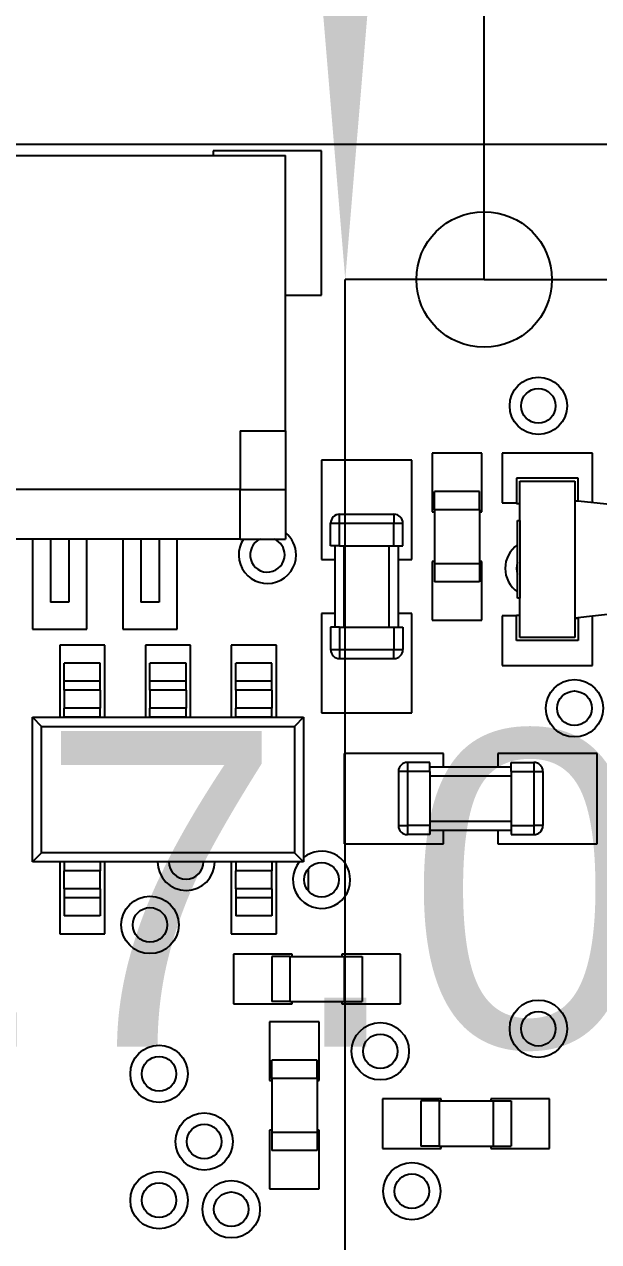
# Model space of a CAD drawing. Extents: x 77 to 195, y 90 to 134.
# Drawn here: x 96.58 to 102.94, y 105.24 to 118.73 of the extents above; entities that cross this region are included whole.
import ezdxf
from ezdxf.enums import TextEntityAlignment as Align

# ---------------------------------------------------------------- set-up
doc = ezdxf.new("R2010")
doc.units = 0
doc.layers.get('0').update_dxf_attribs({"linetype": 'CONTINUOUS'})
for name, color, linetype in [('Dimension', 7, 'CONTINUOUS'), ('Dimension003', 7, 'CONTINUOUS'), ('Dimension004', 7, 'CONTINUOUS'), ('Dimension005', 7, 'CONTINUOUS'), ('View004', 7, 'CONTINUOUS')]:
    doc.layers.add(name, color=color, linetype=linetype)
doc.styles.get("Standard").update_dxf_attribs({"font": 'arial.ttf'})
doc.dimstyles.get("Standard").update_dxf_attribs({"dimscale": 0, "dimtxt": 2.5, "dimasz": 2.5, "dimexe": 1.25, "dimexo": 0.625, "dimtad": 1, "dimtxsty": 'STANDARD', "dimcen": 2.5, "dimazin": 3, "dimtfac": 1, "dimtmove": 0, "dimatfit": 3})

# ---------------------------------------------------------------- blocks, each defined once
blk = doc.blocks.new('*Dimension')
at = {"color": 0}
for points in [[(78.1708, 130.367), (78.1708, 129.533), (83.1708, 129.95)], [(108.171, 130.367), (108.171, 129.533), (103.171, 129.95)]]:
    blk.add_solid(points, dxfattribs=at)
at = {"layer": 'Dimension'}
for p, q in [((83.1708, 117.4), (83.1708, 129.95)), ((103.171, 129.95), (83.1708, 129.95)), ((103.171, 117.4), (103.171, 129.95))]:
    blk.add_line(p, q, dxfattribs=at)
blk.add_text('20.00', height=3.5, dxfattribs=at).set_placement((93.1708, 129.95), align=Align.CENTER)
blk = doc.blocks.new('*Dimension003')
at = {"color": 0}
for points in [[(99.7167, 120.9), (100.55, 120.9), (100.133, 115.9)], [(99.7167, 93.9), (100.55, 93.9), (100.133, 98.9)]]:
    blk.add_solid(points, dxfattribs=at)
at = {"layer": 'Dimension003'}
for p, q in [((101.671, 115.9), (100.133, 115.9)), ((100.133, 98.9), (100.133, 115.9)), ((101.671, 98.9), (100.133, 98.9))]:
    blk.add_line(p, q, dxfattribs=at)
blk.add_text('17.00', height=3.5, dxfattribs=at).set_placement((100.133, 107.4), align=Align.CENTER)
blk = doc.blocks.new('*Dimension004')
at = {"color": 0}
for points in [[(96.6708, 123.625), (96.6708, 122.791), (101.671, 123.208)], [(108.171, 123.625), (108.171, 122.791), (103.171, 123.208)]]:
    blk.add_solid(points, dxfattribs=at)
at = {"layer": 'Dimension004'}
for p, q in [((101.671, 115.9), (101.671, 123.208)), ((103.171, 123.208), (101.671, 123.208)), ((103.171, 115.9), (103.171, 123.208))]:
    blk.add_line(p, q, dxfattribs=at)
blk.add_text('1.50', height=3.5, dxfattribs=at).set_placement((105.546, 123.208), align=Align.CENTER)
blk = doc.blocks.new('*Dimension005')
at = {"color": 0}
for points in [[(104.53, 122.4), (103.697, 122.4), (104.114, 117.4)], [(104.53, 110.9), (103.697, 110.9), (104.114, 115.9)]]:
    blk.add_solid(points, dxfattribs=at)
at = {"layer": 'Dimension005'}
for p, q in [((101.671, 117.4), (104.114, 117.4)), ((104.114, 117.4), (104.114, 115.9)), ((101.671, 115.9), (104.114, 115.9))]:
    blk.add_line(p, q, dxfattribs=at)
blk.add_text('1.50', height=3.5, dxfattribs=at).set_placement((104.114, 119.207), align=Align.CENTER)

msp = doc.modelspace()

# ---------------------------------------------------------------- linework, layer by layer
at = {"layer": 'View004'}
for p, q in [((90.5901, 117.4), (103.171, 117.4)), ((90.5901, 117.4), (103.171, 117.4)), ((98.6708, 117.325), (98.6708, 117.275)), ((99.8708, 117.325), (98.6708, 117.325)), ((98.6708, 117.325), (98.6708, 117.275)), ((99.8708, 117.325), (98.6708, 117.325)), ((99.8708, 115.725), (99.8708, 117.325)), ((99.8708, 115.725), (99.8708, 117.325)), ((95.4708, 117.275), (99.4708, 117.275)), ((95.4708, 117.275), (99.4708, 117.275)), ((99.4708, 114.224), (99.4708, 117.275)), ((99.4708, 114.224), (99.4708, 117.275)), ((99.4708, 115.725), (99.8708, 115.725)), ((99.4708, 115.725), (99.8708, 115.725)), ((98.9708, 114.224), (98.9708, 113.575)), ((98.9708, 114.224), (99.4708, 114.224)), ((98.9708, 114.224), (98.9708, 113.575)), ((98.9708, 114.224), (99.4708, 114.224)), ((99.4708, 114.224), (99.4708, 113.575)), ((99.4708, 114.224), (99.4708, 113.575)), ((101.096, 113.975), (101.096, 113.325)), ((101.646, 113.975), (101.096, 113.975)), ((101.096, 113.975), (101.096, 113.325)), ((101.646, 113.975), (101.096, 113.975)), ((101.646, 113.325), (101.646, 113.975)), ((101.646, 113.325), (101.646, 113.975)), ((102.871, 113.975), (101.871, 113.975)), ((101.871, 113.975), (101.871, 113.425)), ((102.871, 113.975), (101.871, 113.975)), ((101.871, 113.975), (101.871, 113.425)), ((102.871, 113.429), (102.871, 113.975)), ((102.871, 113.429), (102.871, 113.975)), ((100.871, 113.9), (99.8708, 113.9)), ((99.8708, 113.9), (99.8708, 112.8)), ((100.871, 113.9), (99.8708, 113.9)), ((99.8708, 113.9), (99.8708, 112.8)), ((100.871, 112.8), (100.871, 113.9)), ((100.871, 112.8), (100.871, 113.9)), ((102.031, 113.7), (102.031, 113.42)), ((102.711, 113.7), (102.031, 113.7)), ((102.031, 113.7), (102.031, 113.42)), ((102.711, 113.7), (102.031, 113.7)), ((102.711, 113.45), (102.711, 113.7)), ((102.711, 113.45), (102.711, 113.7)), ((98.9708, 113.575), (95.9708, 113.575)), ((98.9708, 113.575), (95.9708, 113.575)), ((98.9708, 113.575), (99.4708, 113.575)), ((98.9708, 113.025), (98.9708, 113.575)), ((98.9708, 113.575), (99.4708, 113.575)), ((98.9708, 113.025), (98.9708, 113.575)), ((99.4708, 113.575), (99.4708, 113.025)), ((99.4708, 113.575), (99.4708, 113.025)), ((101.121, 113.35), (101.121, 113.55)), ((101.621, 113.55), (101.121, 113.55)), ((101.121, 113.35), (101.121, 113.55)), ((101.621, 113.55), (101.121, 113.55)), ((101.621, 113.35), (101.621, 113.55)), ((101.621, 113.35), (101.621, 113.55)), ((102.066, 113.42), (102.066, 113.665)), ((102.066, 113.665), (102.676, 113.665)), ((102.066, 113.42), (102.066, 113.665)), ((102.066, 113.665), (102.676, 113.665)), ((102.676, 113.665), (102.676, 113.45)), ((102.676, 113.665), (102.676, 113.45)), ((101.871, 113.425), (102.031, 113.425)), ((101.871, 113.425), (102.031, 113.425)), ((102.031, 113.42), (102.066, 113.42)), ((102.031, 113.42), (102.066, 113.42)), ((102.066, 113.23), (102.066, 113.42)), ((102.066, 113.23), (102.066, 113.42)), ((102.676, 113.45), (102.711, 113.45)), ((103.131, 113.4), (102.676, 113.45)), ((102.676, 113.45), (102.711, 113.45)), ((103.131, 113.4), (102.676, 113.45)), ((102.676, 113.45), (102.676, 112.15)), ((102.676, 113.45), (102.676, 112.15)), ((100.071, 113.3), (100.671, 113.3)), ((100.071, 113.3), (100.671, 113.3)), ((100.071, 113.3), (100.671, 113.3)), ((100.071, 113.3), (100.671, 113.3)), ((100.071, 113.3), (100.671, 113.3)), ((100.071, 113.3), (100.671, 113.3)), ((101.096, 113.325), (101.121, 113.325)), ((101.096, 113.325), (101.121, 113.325)), ((101.621, 113.35), (101.121, 113.35)), ((101.621, 113.35), (101.121, 113.35)), ((101.121, 113.35), (101.121, 112.75)), ((101.621, 113.35), (101.121, 113.35)), ((101.621, 113.35), (101.121, 113.35)), ((101.121, 113.35), (101.121, 112.75)), ((101.621, 113.35), (101.621, 112.75)), ((101.621, 113.35), (101.621, 112.75)), ((101.621, 113.325), (101.646, 113.325)), ((101.621, 113.325), (101.646, 113.325)), ((99.9708, 112.95), (99.9708, 113.2)), ((99.9708, 112.95), (99.9708, 113.2)), ((99.9708, 112.95), (99.9708, 113.2)), ((99.9708, 112.95), (99.9708, 113.2)), ((99.9708, 112.95), (99.9708, 113.2)), ((99.9708, 112.95), (99.9708, 113.2)), ((100.071, 112.95), (100.071, 113.2)), ((100.071, 113.2), (100.671, 113.2)), ((100.071, 112.95), (100.071, 113.2)), ((100.071, 113.2), (100.671, 113.2)), ((100.071, 112.95), (100.071, 113.2)), ((100.071, 113.2), (100.671, 113.2)), ((100.071, 112.95), (100.071, 113.2)), ((100.071, 113.2), (100.671, 113.2)), ((100.071, 112.95), (100.071, 113.2)), ((100.071, 113.2), (100.671, 113.2)), ((100.071, 112.95), (100.071, 113.2)), ((100.071, 113.2), (100.671, 113.2)), ((100.671, 112.95), (100.671, 113.2)), ((100.671, 112.95), (100.671, 113.2)), ((100.671, 112.95), (100.671, 113.2)), ((100.671, 112.95), (100.671, 113.2)), ((100.671, 112.95), (100.671, 113.2)), ((100.671, 112.95), (100.671, 113.2)), ((100.771, 112.95), (100.771, 113.2)), ((100.771, 112.95), (100.771, 113.2)), ((100.771, 112.95), (100.771, 113.2)), ((100.771, 112.95), (100.771, 113.2)), ((100.771, 112.95), (100.771, 113.2)), ((100.771, 112.95), (100.771, 113.2)), ((102.041, 113.23), (102.066, 113.23)), ((102.041, 112.37), (102.041, 113.23)), ((102.041, 113.23), (102.066, 113.23)), ((102.041, 112.37), (102.041, 113.23)), ((102.066, 113.23), (102.066, 112.37)), ((102.066, 113.23), (102.066, 112.37)), ((98.9708, 113.025), (95.9708, 113.025)), ((98.9708, 113.025), (95.9708, 113.025)), ((96.6708, 113.025), (96.6708, 112.025)), ((96.6708, 113.025), (96.6708, 112.025)), ((96.8708, 113.025), (96.8708, 112.325)), ((96.8708, 113.025), (96.8708, 112.325)), ((97.0708, 113.025), (97.0708, 112.325)), ((97.0708, 113.025), (97.0708, 112.325)), ((97.2708, 112.025), (97.2708, 113.025)), ((97.2708, 112.025), (97.2708, 113.025)), ((97.6708, 113.025), (97.6708, 112.025)), ((97.6708, 113.025), (97.6708, 112.025)), ((97.8708, 113.025), (97.8708, 112.325)), ((97.8708, 113.025), (97.8708, 112.325)), ((98.0708, 113.025), (98.0708, 112.325)), ((98.0708, 113.025), (98.0708, 112.325)), ((98.2708, 112.025), (98.2708, 113.025)), ((98.2708, 112.025), (98.2708, 113.025)), ((98.9708, 113.025), (99.4708, 113.025)), ((98.9708, 113.025), (99.4708, 113.025)), ((100.021, 112.05), (100.021, 112.95)), ((100.021, 112.05), (100.021, 112.95)), ((100.021, 112.05), (100.021, 112.95)), ((100.021, 112.05), (100.021, 112.95)), ((100.071, 112.95), (100.671, 112.95)), ((100.071, 112.95), (100.671, 112.95)), ((100.071, 112.95), (100.671, 112.95)), ((100.071, 112.95), (100.671, 112.95)), ((100.071, 112.95), (100.671, 112.95)), ((100.071, 112.95), (100.671, 112.95)), ((100.121, 112.05), (100.121, 112.95)), ((100.121, 112.05), (100.121, 112.95)), ((100.621, 112.05), (100.621, 112.95)), ((100.621, 112.05), (100.621, 112.95)), ((100.721, 112.05), (100.721, 112.95)), ((100.721, 112.05), (100.721, 112.95)), ((100.721, 112.05), (100.721, 112.95)), ((100.721, 112.05), (100.721, 112.95)), ((99.8708, 112.8), (100.021, 112.8)), ((99.8708, 112.8), (100.021, 112.8)), ((100.721, 112.8), (100.871, 112.8)), ((100.721, 112.8), (100.871, 112.8)), ((101.096, 112.775), (101.096, 112.125)), ((101.121, 112.775), (101.096, 112.775)), ((101.096, 112.775), (101.096, 112.125)), ((101.121, 112.775), (101.096, 112.775)), ((101.621, 112.75), (101.121, 112.75)), ((101.121, 112.75), (101.121, 112.55)), ((101.621, 112.75), (101.121, 112.75)), ((101.621, 112.75), (101.121, 112.75)), ((101.121, 112.75), (101.121, 112.55)), ((101.621, 112.75), (101.121, 112.75)), ((101.646, 112.775), (101.621, 112.775)), ((101.646, 112.775), (101.621, 112.775)), ((101.621, 112.75), (101.621, 112.55)), ((101.621, 112.75), (101.621, 112.55)), ((101.646, 112.125), (101.646, 112.775)), ((101.646, 112.125), (101.646, 112.775)), ((101.621, 112.55), (101.121, 112.55)), ((101.621, 112.55), (101.121, 112.55)), ((102.066, 112.37), (102.041, 112.37)), ((102.066, 112.37), (102.041, 112.37)), ((102.066, 112.18), (102.066, 112.37)), ((102.066, 112.18), (102.066, 112.37)), ((97.0708, 112.325), (96.8708, 112.325)), ((97.0708, 112.325), (96.8708, 112.325)), ((98.0708, 112.325), (97.8708, 112.325)), ((98.0708, 112.325), (97.8708, 112.325)), ((100.021, 112.2), (99.8708, 112.2)), ((99.8708, 112.2), (99.8708, 111.1)), ((100.021, 112.2), (99.8708, 112.2)), ((99.8708, 112.2), (99.8708, 111.1)), ((100.871, 112.2), (100.721, 112.2)), ((100.871, 112.2), (100.721, 112.2)), ((100.871, 111.1), (100.871, 112.2)), ((100.871, 111.1), (100.871, 112.2)), ((103.131, 112.2), (102.676, 112.15)), ((103.131, 112.2), (102.676, 112.15)), ((101.096, 112.125), (101.646, 112.125)), ((101.096, 112.125), (101.646, 112.125)), ((102.031, 112.175), (101.871, 112.175)), ((101.871, 112.175), (101.871, 111.625)), ((102.031, 112.175), (101.871, 112.175)), ((101.871, 112.175), (101.871, 111.625)), ((102.031, 112.18), (102.066, 112.18)), ((102.031, 111.9), (102.031, 112.18)), ((102.031, 112.18), (102.066, 112.18)), ((102.031, 111.9), (102.031, 112.18)), ((102.066, 111.935), (102.066, 112.18)), ((102.066, 111.935), (102.066, 112.18)), ((102.676, 112.15), (102.711, 112.15)), ((102.676, 112.15), (102.711, 112.15)), ((102.676, 112.15), (102.676, 111.935)), ((102.676, 112.15), (102.676, 111.935)), ((102.711, 112.15), (102.711, 111.9)), ((102.711, 112.15), (102.711, 111.9)), ((102.871, 111.625), (102.871, 112.171)), ((102.871, 111.625), (102.871, 112.171)), ((96.6708, 112.025), (97.2708, 112.025)), ((96.6708, 112.025), (97.2708, 112.025)), ((97.6708, 112.025), (98.2708, 112.025)), ((97.6708, 112.025), (98.2708, 112.025)), ((99.9708, 112.05), (99.9708, 111.8)), ((99.9708, 112.05), (99.9708, 111.8)), ((99.9708, 112.05), (99.9708, 111.8)), ((99.9708, 112.05), (99.9708, 111.8)), ((99.9708, 112.05), (99.9708, 111.8)), ((99.9708, 112.05), (99.9708, 111.8)), ((100.071, 112.05), (100.671, 112.05)), ((100.071, 112.05), (100.671, 112.05)), ((100.071, 112.05), (100.671, 112.05)), ((100.071, 112.05), (100.071, 111.8)), ((100.071, 112.05), (100.671, 112.05)), ((100.071, 112.05), (100.071, 111.8)), ((100.071, 112.05), (100.671, 112.05)), ((100.071, 112.05), (100.071, 111.8)), ((100.071, 112.05), (100.671, 112.05)), ((100.071, 112.05), (100.071, 111.8)), ((100.071, 112.05), (100.071, 111.8)), ((100.071, 112.05), (100.071, 111.8)), ((100.671, 112.05), (100.671, 111.8)), ((100.671, 112.05), (100.671, 111.8)), ((100.671, 112.05), (100.671, 111.8)), ((100.671, 112.05), (100.671, 111.8)), ((100.671, 112.05), (100.671, 111.8)), ((100.671, 112.05), (100.671, 111.8)), ((100.771, 112.05), (100.771, 111.8)), ((100.771, 112.05), (100.771, 111.8)), ((100.771, 112.05), (100.771, 111.8)), ((100.771, 112.05), (100.771, 111.8)), ((100.771, 112.05), (100.771, 111.8)), ((100.771, 112.05), (100.771, 111.8)), ((100.771, 112.05), (100.771, 111.8)), ((100.771, 112.05), (100.771, 111.8)), ((100.771, 112.05), (100.771, 111.8)), ((100.771, 112.05), (100.771, 111.8)), ((100.771, 112.05), (100.771, 111.8)), ((100.771, 112.05), (100.771, 111.8)), ((102.676, 111.935), (102.066, 111.935)), ((102.676, 111.935), (102.066, 111.935)), ((96.9708, 111.85), (96.9708, 111.05)), ((97.4708, 111.85), (96.9708, 111.85)), ((96.9708, 111.85), (96.9708, 111.05)), ((97.4708, 111.85), (96.9708, 111.85)), ((97.4708, 111.05), (97.4708, 111.85)), ((97.4708, 111.05), (97.4708, 111.85)), ((97.9208, 111.85), (97.9208, 111.05)), ((98.4208, 111.85), (97.9208, 111.85)), ((97.9208, 111.85), (97.9208, 111.05)), ((98.4208, 111.85), (97.9208, 111.85)), ((98.4208, 111.05), (98.4208, 111.85)), ((98.4208, 111.05), (98.4208, 111.85)), ((98.8708, 111.85), (98.8708, 111.05)), ((99.3708, 111.85), (98.8708, 111.85)), ((98.8708, 111.85), (98.8708, 111.05)), ((99.3708, 111.85), (98.8708, 111.85)), ((99.3708, 111.05), (99.3708, 111.85)), ((99.3708, 111.05), (99.3708, 111.85)), ((100.071, 111.8), (100.671, 111.8)), ((100.071, 111.8), (100.671, 111.8)), ((100.071, 111.8), (100.671, 111.8)), ((100.071, 111.8), (100.671, 111.8)), ((100.071, 111.8), (100.671, 111.8)), ((100.071, 111.8), (100.671, 111.8)), ((102.711, 111.9), (102.031, 111.9)), ((102.711, 111.9), (102.031, 111.9)), ((100.071, 111.7), (100.671, 111.7)), ((100.071, 111.7), (100.671, 111.7)), ((100.071, 111.7), (100.671, 111.7)), ((100.071, 111.7), (100.671, 111.7)), ((100.071, 111.7), (100.671, 111.7)), ((100.071, 111.7), (100.671, 111.7)), ((97.0208, 111.45), (97.0208, 111.65)), ((97.4208, 111.65), (97.0208, 111.65)), ((97.0208, 111.45), (97.0208, 111.65)), ((97.4208, 111.65), (97.0208, 111.65)), ((97.4208, 111.45), (97.4208, 111.65)), ((97.4208, 111.45), (97.4208, 111.65)), ((97.9708, 111.45), (97.9708, 111.65)), ((98.3708, 111.65), (97.9708, 111.65)), ((97.9708, 111.45), (97.9708, 111.65)), ((98.3708, 111.65), (97.9708, 111.65)), ((98.3708, 111.45), (98.3708, 111.65)), ((98.3708, 111.45), (98.3708, 111.65)), ((98.9208, 111.45), (98.9208, 111.65)), ((99.3208, 111.65), (98.9208, 111.65)), ((98.9208, 111.45), (98.9208, 111.65)), ((99.3208, 111.65), (98.9208, 111.65)), ((99.3208, 111.45), (99.3208, 111.65)), ((99.3208, 111.45), (99.3208, 111.65)), ((101.871, 111.625), (102.871, 111.625)), ((101.871, 111.625), (102.871, 111.625)), ((97.4208, 111.45), (97.0208, 111.45)), ((97.4208, 111.45), (97.0208, 111.45)), ((98.3708, 111.45), (97.9708, 111.45)), ((98.3708, 111.45), (97.9708, 111.45)), ((99.3208, 111.45), (98.9208, 111.45)), ((99.3208, 111.45), (98.9208, 111.45)), ((97.4208, 111.35), (97.0208, 111.35)), ((97.4208, 111.35), (97.0208, 111.35)), ((97.4208, 111.35), (97.0208, 111.35)), ((97.4208, 111.35), (97.0208, 111.35)), ((98.3708, 111.35), (97.9708, 111.35)), ((98.3708, 111.35), (97.9708, 111.35)), ((98.3708, 111.35), (97.9708, 111.35)), ((98.3708, 111.35), (97.9708, 111.35)), ((99.3208, 111.35), (98.9208, 111.35)), ((99.3208, 111.35), (98.9208, 111.35)), ((97.0208, 111.05), (97.0208, 111.15)), ((97.0208, 111.05), (97.0208, 111.15)), ((97.4208, 111.15), (97.0208, 111.15)), ((97.4208, 111.15), (97.0208, 111.15)), ((97.4208, 111.05), (97.4208, 111.15)), ((97.4208, 111.05), (97.4208, 111.15)), ((97.9708, 111.05), (97.9708, 111.15)), ((97.9708, 111.05), (97.9708, 111.15)), ((98.3708, 111.15), (97.9708, 111.15)), ((98.3708, 111.15), (97.9708, 111.15)), ((98.3708, 111.05), (98.3708, 111.15)), ((98.3708, 111.05), (98.3708, 111.15)), ((98.9208, 111.05), (98.9208, 111.15)), ((98.9208, 111.05), (98.9208, 111.15)), ((99.3208, 111.15), (98.9208, 111.15)), ((99.3208, 111.15), (98.9208, 111.15)), ((99.3208, 111.05), (99.3208, 111.15)), ((99.3208, 111.05), (99.3208, 111.15)), ((96.6708, 109.45), (96.6708, 111.05)), ((96.6708, 111.05), (99.6708, 111.05)), ((96.6708, 111.05), (96.7708, 110.95)), ((96.6708, 109.45), (96.6708, 111.05)), ((96.6708, 111.05), (99.6708, 111.05)), ((96.6708, 111.05), (96.7708, 110.95)), ((97.4208, 111.05), (97.0208, 111.05)), ((97.4208, 111.05), (97.0208, 111.05)), ((98.3708, 111.05), (97.9708, 111.05)), ((98.3708, 111.05), (97.9708, 111.05)), ((99.3208, 111.05), (98.9208, 111.05)), ((99.3208, 111.05), (98.9208, 111.05)), ((99.6708, 111.05), (99.5708, 110.95)), ((99.6708, 111.05), (99.5708, 110.95)), ((99.6708, 111.05), (99.6708, 109.45)), ((99.6708, 111.05), (99.6708, 109.45)), ((99.8708, 111.1), (100.871, 111.1)), ((99.8708, 111.1), (100.871, 111.1)), ((96.7708, 110.95), (99.5708, 110.95)), ((96.7708, 109.55), (96.7708, 110.95)), ((96.7708, 110.95), (99.5708, 110.95)), ((96.7708, 109.55), (96.7708, 110.95)), ((99.5708, 110.95), (99.5708, 109.55)), ((99.5708, 110.95), (99.5708, 109.55)), ((101.221, 110.65), (100.121, 110.65)), ((100.121, 110.65), (100.121, 109.65)), ((101.221, 110.65), (100.121, 110.65)), ((100.121, 110.65), (100.121, 109.65)), ((101.221, 110.5), (101.221, 110.65)), ((101.221, 110.5), (101.221, 110.65)), ((102.921, 110.65), (101.821, 110.65)), ((101.821, 110.65), (101.821, 110.5)), ((102.921, 110.65), (101.821, 110.65)), ((101.821, 110.65), (101.821, 110.5)), ((102.921, 109.65), (102.921, 110.65)), ((102.921, 109.65), (102.921, 110.65)), ((100.721, 110.45), (100.721, 109.85)), ((100.721, 110.45), (100.721, 109.85)), ((100.721, 110.45), (100.721, 109.85)), ((100.721, 110.45), (100.721, 109.85)), ((100.721, 110.45), (100.721, 109.85)), ((100.721, 110.45), (100.721, 109.85)), ((101.071, 110.55), (100.821, 110.55)), ((101.071, 110.55), (100.821, 110.55)), ((101.071, 110.55), (100.821, 110.55)), ((101.071, 110.55), (100.821, 110.55)), ((101.071, 110.55), (100.821, 110.55)), ((101.071, 110.55), (100.821, 110.55)), ((101.071, 110.45), (100.821, 110.45)), ((100.821, 110.45), (100.821, 109.85)), ((101.071, 110.45), (100.821, 110.45)), ((100.821, 110.45), (100.821, 109.85)), ((101.071, 110.45), (100.821, 110.45)), ((100.821, 110.45), (100.821, 109.85)), ((101.071, 110.45), (100.821, 110.45)), ((100.821, 110.45), (100.821, 109.85)), ((101.071, 110.45), (100.821, 110.45)), ((100.821, 110.45), (100.821, 109.85)), ((101.071, 110.45), (100.821, 110.45)), ((100.821, 110.45), (100.821, 109.85)), ((101.071, 110.5), (101.971, 110.5)), ((101.071, 110.5), (101.971, 110.5)), ((101.071, 110.5), (101.971, 110.5)), ((101.071, 110.5), (101.971, 110.5)), ((101.071, 110.45), (101.071, 109.85)), ((101.071, 110.45), (101.071, 109.85)), ((101.071, 110.45), (101.071, 109.85)), ((101.071, 110.45), (101.071, 109.85)), ((101.071, 110.45), (101.071, 109.85)), ((101.071, 110.45), (101.071, 109.85)), ((101.971, 110.55), (102.221, 110.55)), ((101.971, 110.55), (102.221, 110.55)), ((101.971, 110.55), (102.221, 110.55)), ((101.971, 110.55), (102.221, 110.55)), ((101.971, 110.55), (102.221, 110.55)), ((101.971, 110.55), (102.221, 110.55)), ((101.971, 110.45), (101.971, 109.85)), ((101.971, 110.45), (101.971, 109.85)), ((101.971, 110.45), (101.971, 109.85)), ((101.971, 110.45), (102.221, 110.45)), ((101.971, 110.45), (101.971, 109.85)), ((101.971, 110.45), (102.221, 110.45)), ((101.971, 110.45), (101.971, 109.85)), ((101.971, 110.45), (102.221, 110.45)), ((101.971, 110.45), (101.971, 109.85)), ((101.971, 110.45), (102.221, 110.45)), ((101.971, 110.45), (102.221, 110.45)), ((101.971, 110.45), (102.221, 110.45)), ((102.221, 110.45), (102.221, 109.85)), ((102.221, 110.45), (102.221, 109.85)), ((102.221, 110.45), (102.221, 109.85)), ((102.221, 110.45), (102.221, 109.85)), ((102.221, 110.45), (102.221, 109.85)), ((102.221, 110.45), (102.221, 109.85)), ((102.321, 110.45), (102.321, 109.85)), ((102.321, 110.45), (102.321, 109.85)), ((102.321, 110.45), (102.321, 109.85)), ((102.321, 110.45), (102.321, 109.85)), ((102.321, 110.45), (102.321, 109.85)), ((102.321, 110.45), (102.321, 109.85)), ((101.071, 110.4), (101.971, 110.4)), ((101.071, 110.4), (101.971, 110.4)), ((101.071, 109.85), (100.821, 109.85)), ((101.071, 109.85), (100.821, 109.85)), ((101.071, 109.85), (100.821, 109.85)), ((101.071, 109.85), (100.821, 109.85)), ((101.071, 109.85), (100.821, 109.85)), ((101.071, 109.85), (100.821, 109.85)), ((101.071, 109.9), (101.971, 109.9)), ((101.071, 109.9), (101.971, 109.9)), ((101.071, 109.8), (101.971, 109.8)), ((101.071, 109.8), (101.971, 109.8)), ((101.221, 109.65), (101.221, 109.8)), ((101.221, 109.65), (101.221, 109.8)), ((101.821, 109.8), (101.821, 109.65)), ((101.821, 109.8), (101.821, 109.65)), ((101.971, 109.85), (102.221, 109.85)), ((101.971, 109.85), (102.221, 109.85)), ((101.971, 109.85), (102.221, 109.85)), ((101.971, 109.85), (102.221, 109.85)), ((101.971, 109.85), (102.221, 109.85)), ((101.971, 109.85), (102.221, 109.85)), ((100.121, 109.65), (101.221, 109.65)), ((100.121, 109.65), (101.221, 109.65)), ((101.071, 109.75), (100.821, 109.75)), ((101.071, 109.75), (100.821, 109.75)), ((101.071, 109.75), (100.821, 109.75)), ((101.071, 109.75), (100.821, 109.75)), ((101.071, 109.75), (100.821, 109.75)), ((101.071, 109.75), (100.821, 109.75)), ((101.821, 109.65), (102.921, 109.65)), ((101.821, 109.65), (102.921, 109.65)), ((101.971, 109.75), (102.221, 109.75)), ((101.971, 109.75), (102.221, 109.75)), ((101.971, 109.75), (102.221, 109.75)), ((101.971, 109.75), (102.221, 109.75)), ((101.971, 109.75), (102.221, 109.75)), ((101.971, 109.75), (102.221, 109.75)), ((96.6708, 109.45), (96.7708, 109.55)), ((96.6708, 109.45), (96.7708, 109.55)), ((99.5708, 109.55), (96.7708, 109.55)), ((99.5708, 109.55), (96.7708, 109.55)), ((99.6708, 109.45), (99.5708, 109.55)), ((99.6708, 109.45), (99.5708, 109.55)), ((99.6708, 109.45), (96.6708, 109.45)), ((99.6708, 109.45), (96.6708, 109.45)), ((96.9708, 109.45), (96.9708, 108.65)), ((96.9708, 109.45), (96.9708, 108.65)), ((97.0208, 109.45), (97.0208, 109.35)), ((97.4208, 109.45), (97.0208, 109.45)), ((97.0208, 109.45), (97.0208, 109.35)), ((97.4208, 109.45), (97.0208, 109.45)), ((97.4208, 109.45), (97.4208, 109.35)), ((97.4208, 109.45), (97.4208, 109.35)), ((97.4708, 108.65), (97.4708, 109.45)), ((97.4708, 108.65), (97.4708, 109.45)), ((98.8708, 109.45), (98.8708, 108.65)), ((98.8708, 109.45), (98.8708, 108.65)), ((98.9208, 109.45), (98.9208, 109.35)), ((99.3208, 109.45), (98.9208, 109.45)), ((98.9208, 109.45), (98.9208, 109.35)), ((99.3208, 109.45), (98.9208, 109.45)), ((99.3208, 109.45), (99.3208, 109.35)), ((99.3208, 109.45), (99.3208, 109.35)), ((99.3708, 108.65), (99.3708, 109.45)), ((99.3708, 108.65), (99.3708, 109.45)), ((99.7208, 109.369), (99.7208, 109.131)), ((99.7208, 109.369), (99.7208, 109.131)), ((97.4208, 109.35), (97.0208, 109.35)), ((97.4208, 109.35), (97.0208, 109.35)), ((99.3208, 109.35), (98.9208, 109.35)), ((99.3208, 109.35), (98.9208, 109.35)), ((97.4208, 109.15), (97.0208, 109.15)), ((97.4208, 109.15), (97.0208, 109.15)), ((99.3208, 109.15), (98.9208, 109.15)), ((99.3208, 109.15), (98.9208, 109.15)), ((97.0208, 109.05), (97.0208, 108.85)), ((97.0208, 109.05), (97.0208, 108.85)), ((97.4208, 109.05), (97.0208, 109.05)), ((97.4208, 109.05), (97.0208, 109.05)), ((97.4208, 109.05), (97.4208, 108.85)), ((97.4208, 109.05), (97.4208, 108.85)), ((98.9208, 109.05), (98.9208, 108.85)), ((98.9208, 109.05), (98.9208, 108.85)), ((99.3208, 109.05), (98.9208, 109.05)), ((99.3208, 109.05), (98.9208, 109.05)), ((99.3208, 109.05), (99.3208, 108.85)), ((99.3208, 109.05), (99.3208, 108.85)), ((97.4208, 108.85), (97.0208, 108.85)), ((97.4208, 108.85), (97.0208, 108.85)), ((99.3208, 108.85), (98.9208, 108.85)), ((99.3208, 108.85), (98.9208, 108.85)), ((96.9708, 108.65), (97.4708, 108.65)), ((96.9708, 108.65), (97.4708, 108.65)), ((98.8708, 108.65), (99.3708, 108.65)), ((98.8708, 108.65), (99.3708, 108.65)), ((99.5458, 108.425), (98.8958, 108.425)), ((98.8958, 108.425), (98.8958, 107.875)), ((99.5458, 108.425), (98.8958, 108.425)), ((98.8958, 108.425), (98.8958, 107.875)), ((99.5458, 108.4), (99.5458, 108.425)), ((99.5458, 108.4), (99.5458, 108.425)), ((100.746, 108.425), (100.096, 108.425)), ((100.096, 108.425), (100.096, 108.4)), ((100.746, 108.425), (100.096, 108.425)), ((100.096, 108.425), (100.096, 108.4)), ((100.746, 107.875), (100.746, 108.425)), ((100.746, 107.875), (100.746, 108.425)), ((99.3208, 108.4), (99.3208, 107.9)), ((99.5208, 108.4), (99.3208, 108.4)), ((99.3208, 108.4), (99.3208, 107.9)), ((99.5208, 108.4), (99.3208, 108.4)), ((99.5208, 108.4), (99.5208, 107.9)), ((99.5208, 108.4), (99.5208, 107.9)), ((99.5208, 108.4), (100.121, 108.4)), ((99.5208, 108.4), (99.5208, 107.9)), ((99.5208, 108.4), (99.5208, 107.9)), ((99.5208, 108.4), (100.121, 108.4)), ((100.121, 108.4), (100.121, 107.9)), ((100.121, 108.4), (100.321, 108.4)), ((100.121, 108.4), (100.121, 107.9)), ((100.121, 108.4), (100.121, 107.9)), ((100.121, 108.4), (100.321, 108.4)), ((100.121, 108.4), (100.121, 107.9)), ((100.321, 108.4), (100.321, 107.9)), ((100.321, 108.4), (100.321, 107.9)), ((99.5208, 107.9), (99.3208, 107.9)), ((99.5208, 107.9), (99.3208, 107.9)), ((99.5208, 107.9), (100.121, 107.9)), ((99.5208, 107.9), (100.121, 107.9)), ((99.5458, 107.875), (99.5458, 107.9)), ((99.5458, 107.875), (99.5458, 107.9)), ((100.096, 107.9), (100.096, 107.875)), ((100.096, 107.9), (100.096, 107.875)), ((100.121, 107.9), (100.321, 107.9)), ((100.121, 107.9), (100.321, 107.9)), ((98.8958, 107.875), (99.5458, 107.875)), ((98.8958, 107.875), (99.5458, 107.875)), ((100.096, 107.875), (100.746, 107.875)), ((100.096, 107.875), (100.746, 107.875)), ((99.2958, 107.675), (99.2958, 107.025)), ((99.8458, 107.675), (99.2958, 107.675)), ((99.2958, 107.675), (99.2958, 107.025)), ((99.8458, 107.675), (99.2958, 107.675)), ((99.8458, 107.025), (99.8458, 107.675)), ((99.8458, 107.025), (99.8458, 107.675)), ((99.3208, 107.05), (99.3208, 107.25)), ((99.8208, 107.25), (99.3208, 107.25)), ((99.3208, 107.05), (99.3208, 107.25)), ((99.8208, 107.25), (99.3208, 107.25)), ((99.8208, 107.05), (99.8208, 107.25)), ((99.8208, 107.05), (99.8208, 107.25)), ((99.2958, 107.025), (99.3208, 107.025)), ((99.2958, 107.025), (99.3208, 107.025)), ((99.8208, 107.05), (99.3208, 107.05)), ((99.8208, 107.05), (99.3208, 107.05)), ((99.3208, 107.05), (99.3208, 106.45)), ((99.8208, 107.05), (99.3208, 107.05)), ((99.8208, 107.05), (99.3208, 107.05)), ((99.3208, 107.05), (99.3208, 106.45)), ((99.8208, 107.05), (99.8208, 106.45)), ((99.8208, 107.05), (99.8208, 106.45)), ((99.8208, 107.025), (99.8458, 107.025)), ((99.8208, 107.025), (99.8458, 107.025)), ((101.196, 106.825), (100.546, 106.825)), ((100.546, 106.825), (100.546, 106.275)), ((101.196, 106.825), (100.546, 106.825)), ((100.546, 106.825), (100.546, 106.275)), ((101.196, 106.8), (101.196, 106.825)), ((101.196, 106.8), (101.196, 106.825)), ((102.396, 106.825), (101.746, 106.825)), ((101.746, 106.825), (101.746, 106.8)), ((102.396, 106.825), (101.746, 106.825)), ((101.746, 106.825), (101.746, 106.8)), ((102.396, 106.275), (102.396, 106.825)), ((102.396, 106.275), (102.396, 106.825)), ((100.971, 106.8), (100.971, 106.3)), ((101.171, 106.8), (100.971, 106.8)), ((100.971, 106.8), (100.971, 106.3)), ((101.171, 106.8), (100.971, 106.8)), ((101.171, 106.8), (101.171, 106.3)), ((101.171, 106.8), (101.171, 106.3)), ((101.171, 106.8), (101.771, 106.8)), ((101.171, 106.8), (101.171, 106.3)), ((101.171, 106.8), (101.171, 106.3)), ((101.171, 106.8), (101.771, 106.8)), ((101.771, 106.8), (101.771, 106.3)), ((101.771, 106.8), (101.971, 106.8)), ((101.771, 106.8), (101.771, 106.3)), ((101.771, 106.8), (101.771, 106.3)), ((101.771, 106.8), (101.971, 106.8)), ((101.771, 106.8), (101.771, 106.3)), ((101.971, 106.8), (101.971, 106.3)), ((101.971, 106.8), (101.971, 106.3)), ((99.2958, 106.475), (99.2958, 105.825)), ((99.3208, 106.475), (99.2958, 106.475)), ((99.2958, 106.475), (99.2958, 105.825)), ((99.3208, 106.475), (99.2958, 106.475)), ((99.8208, 106.45), (99.3208, 106.45)), ((99.3208, 106.45), (99.3208, 106.25)), ((99.8208, 106.45), (99.3208, 106.45)), ((99.8208, 106.45), (99.3208, 106.45)), ((99.3208, 106.45), (99.3208, 106.25)), ((99.8208, 106.45), (99.3208, 106.45)), ((99.8458, 106.475), (99.8208, 106.475)), ((99.8458, 106.475), (99.8208, 106.475)), ((99.8208, 106.45), (99.8208, 106.25)), ((99.8208, 106.45), (99.8208, 106.25)), ((99.8458, 105.825), (99.8458, 106.475)), ((99.8458, 105.825), (99.8458, 106.475)), ((100.546, 106.275), (101.196, 106.275)), ((100.546, 106.275), (101.196, 106.275)), ((101.171, 106.3), (100.971, 106.3)), ((101.171, 106.3), (100.971, 106.3)), ((101.171, 106.3), (101.771, 106.3)), ((101.171, 106.3), (101.771, 106.3)), ((101.196, 106.275), (101.196, 106.3)), ((101.196, 106.275), (101.196, 106.3)), ((101.746, 106.3), (101.746, 106.275)), ((101.746, 106.3), (101.746, 106.275)), ((101.746, 106.275), (102.396, 106.275)), ((101.746, 106.275), (102.396, 106.275)), ((101.771, 106.3), (101.971, 106.3)), ((101.771, 106.3), (101.971, 106.3)), ((99.8208, 106.25), (99.3208, 106.25)), ((99.8208, 106.25), (99.3208, 106.25)), ((99.2958, 105.825), (99.8458, 105.825)), ((99.2958, 105.825), (99.8458, 105.825))]:
    msp.add_line(p, q, dxfattribs=at)
for centre, radius in [((101.671, 115.9), 0.751), ((101.671, 115.9), 0.751), ((102.271, 114.5), 0.3175), ((102.271, 114.5), 0.3175), ((102.271, 114.5), 0.1915), ((102.271, 114.5), 0.1915), ((102.671, 111.15), 0.3175), ((102.671, 111.15), 0.3175), ((102.671, 111.15), 0.1915), ((102.671, 111.15), 0.1915), ((99.8708, 109.25), 0.1915), ((99.8708, 109.25), 0.1915), ((97.9708, 108.75), 0.3175), ((97.9708, 108.75), 0.3175), ((97.9708, 108.75), 0.1915), ((97.9708, 108.75), 0.1915), ((102.271, 107.6), 0.3175), ((102.271, 107.6), 0.3175), ((102.271, 107.6), 0.1915), ((102.271, 107.6), 0.1915), ((100.521, 107.35), 0.3175), ((100.521, 107.35), 0.3175), ((100.521, 107.35), 0.1915), ((100.521, 107.35), 0.1915), ((98.0708, 107.1), 0.3175), ((98.0708, 107.1), 0.3175), ((98.0708, 107.1), 0.1915), ((98.0708, 107.1), 0.1915), ((98.5708, 106.35), 0.3175), ((98.5708, 106.35), 0.3175), ((98.5708, 106.35), 0.1915), ((98.5708, 106.35), 0.1915), ((98.0708, 105.7), 0.3175), ((98.0708, 105.7), 0.3175), ((100.871, 105.8), 0.3175), ((100.871, 105.8), 0.3175), ((98.0708, 105.7), 0.1915), ((98.0708, 105.7), 0.1915), ((98.8708, 105.6), 0.3175), ((98.8708, 105.6), 0.3175), ((100.871, 105.8), 0.1915), ((100.871, 105.8), 0.1915), ((98.8708, 105.6), 0.1915), ((98.8708, 105.6), 0.1915)]:
    msp.add_circle(centre, radius, dxfattribs=at)
for centre, radius, start, end in [((100.071, 113.2), 0.1, 90, 180), ((100.071, 113.2), 0.1, 90, 180), ((100.071, 113.2), 0.1, 90, 180), ((100.071, 113.2), 0.1, 90, 180), ((100.071, 113.2), 0.1, 90, 180), ((100.071, 113.2), 0.1, 90, 180), ((100.671, 113.2), 0.1, 0, 90), ((100.671, 113.2), 0.1, 0, 90), ((100.671, 113.2), 0.1, 0, 90), ((100.671, 113.2), 0.1, 0, 90), ((100.671, 113.2), 0.1, 0, 90), ((100.671, 113.2), 0.1, 0, 90), ((99.2708, 112.85), 0.3175, 146.552, 0), ((99.2708, 112.85), 0.3175, 146.552, 0), ((99.2708, 112.85), 0.1915, 113.959, 0), ((99.2708, 112.85), 0.1915, 113.959, 0), ((99.2708, 112.85), 0.1915, 0, 66.0413), ((99.2708, 112.85), 0.1915, 0, 66.0413), ((99.2708, 112.85), 0.3175, 0, 50.9557), ((99.2708, 112.85), 0.3175, 0, 50.9557), ((102.221, 112.7), 0.3175, 124.536, -124.536), ((102.221, 112.7), 0.3175, 124.536, -124.536), ((102.221, 112.7), 0.1915, 160.043, -160.043), ((102.221, 112.7), 0.1915, 160.043, -160.043), ((100.071, 111.8), 0.1, 180, -90), ((100.071, 111.8), 0.1, 180, -90), ((100.071, 111.8), 0.1, -180, -90), ((100.071, 111.8), 0.1, -180, -90), ((100.071, 111.8), 0.1, -180, -90), ((100.071, 111.8), 0.1, -180, -90), ((100.671, 111.8), 0.1, -90, 0), ((100.671, 111.8), 0.1, -90, 0), ((100.671, 111.8), 0.1, -90, 0), ((100.671, 111.8), 0.1, -90, 0), ((100.671, 111.8), 0.1, -90, 0), ((100.671, 111.8), 0.1, -90, 0), ((100.821, 110.45), 0.1, 90, 180), ((100.821, 110.45), 0.1, 90, 180), ((100.821, 110.45), 0.1, 90, -180), ((100.821, 110.45), 0.1, 90, -180), ((100.821, 110.45), 0.1, 90, -180), ((100.821, 110.45), 0.1, 90, -180), ((102.221, 110.45), 0.1, 0, 90), ((102.221, 110.45), 0.1, 0, 90), ((102.221, 110.45), 0.1, 0, 90), ((102.221, 110.45), 0.1, 0, 90), ((102.221, 110.45), 0.1, 0, 90), ((102.221, 110.45), 0.1, 0, 90), ((100.821, 109.85), 0.1, 180, -90), ((100.821, 109.85), 0.1, 180, -90), ((100.821, 109.85), 0.1, -180, -90), ((100.821, 109.85), 0.1, -180, -90), ((100.821, 109.85), 0.1, 180, -90), ((100.821, 109.85), 0.1, 180, -90), ((100.821, 109.85), 0.1, -180, -90), ((100.821, 109.85), 0.1, -180, -90), ((100.821, 109.85), 0.1, 180, -90), ((100.821, 109.85), 0.1, 180, -90), ((102.221, 109.85), 0.1, -90, 0), ((102.221, 109.85), 0.1, -90, 0), ((102.221, 109.85), 0.1, -90, 0), ((102.221, 109.85), 0.1, -90, 0), ((102.221, 109.85), 0.1, -90, 0), ((102.221, 109.85), 0.1, -90, 0), ((99.8708, 109.25), 0.3175, 0, 129.044), ((99.8708, 109.25), 0.3175, 0, 129.044), ((98.3708, 109.45), 0.3175, 180, 0), ((98.3708, 109.45), 0.3175, 180, 0), ((98.3708, 109.45), 0.1915, 180, 0), ((98.3708, 109.45), 0.1915, 180, 0), ((99.8708, 109.25), 0.3175, 140.956, 0), ((99.8708, 109.25), 0.3175, 140.956, 0)]:
    msp.add_arc(centre, radius, start, end, dxfattribs=at)
for points in [[(100.071, 113.2), (100.071, 113.253), (100.071, 113.301), (100.071, 113.3)], [(100.071, 113.2), (100.071, 113.253), (100.071, 113.301), (100.071, 113.3)], [(100.071, 113.2), (100.071, 113.253), (100.071, 113.301), (100.071, 113.3)], [(100.071, 113.2), (100.071, 113.253), (100.071, 113.301), (100.071, 113.3)], [(100.071, 113.2), (100.071, 113.253), (100.071, 113.301), (100.071, 113.3)], [(100.071, 113.2), (100.071, 113.253), (100.071, 113.301), (100.071, 113.3)], [(100.671, 113.3), (100.671, 113.301), (100.671, 113.253), (100.671, 113.2)], [(100.671, 113.3), (100.671, 113.301), (100.671, 113.253), (100.671, 113.2)], [(100.671, 113.3), (100.671, 113.301), (100.671, 113.253), (100.671, 113.2)], [(100.671, 113.3), (100.671, 113.301), (100.671, 113.253), (100.671, 113.2)], [(100.671, 113.3), (100.671, 113.301), (100.671, 113.253), (100.671, 113.2)], [(100.671, 113.3), (100.671, 113.301), (100.671, 113.253), (100.671, 113.2)], [(99.9708, 113.2), (99.9697, 113.2), (100.017, 113.2), (100.071, 113.2)], [(99.9708, 113.2), (99.9697, 113.2), (100.017, 113.2), (100.071, 113.2)], [(99.9708, 113.2), (99.9697, 113.2), (100.017, 113.2), (100.071, 113.2)], [(99.9708, 113.2), (99.9697, 113.2), (100.017, 113.2), (100.071, 113.2)], [(99.9708, 113.2), (99.9697, 113.2), (100.017, 113.2), (100.071, 113.2)], [(99.9708, 113.2), (99.9697, 113.2), (100.017, 113.2), (100.071, 113.2)], [(100.671, 113.2), (100.724, 113.2), (100.772, 113.2), (100.771, 113.2)], [(100.671, 113.2), (100.724, 113.2), (100.772, 113.2), (100.771, 113.2)], [(100.671, 113.2), (100.724, 113.2), (100.772, 113.2), (100.771, 113.2)], [(100.671, 113.2), (100.724, 113.2), (100.772, 113.2), (100.771, 113.2)], [(100.671, 113.2), (100.724, 113.2), (100.772, 113.2), (100.771, 113.2)], [(100.671, 113.2), (100.724, 113.2), (100.772, 113.2), (100.771, 113.2)], [(100.071, 112.95), (100.017, 112.95), (99.9697, 112.95), (99.9708, 112.95)], [(100.071, 112.95), (100.017, 112.95), (99.9697, 112.95), (99.9708, 112.95)], [(100.071, 112.95), (100.017, 112.95), (99.9697, 112.95), (99.9708, 112.95)], [(100.071, 112.95), (100.017, 112.95), (99.9697, 112.95), (99.9708, 112.95)], [(100.071, 112.95), (100.017, 112.95), (99.9697, 112.95), (99.9708, 112.95)], [(100.071, 112.95), (100.017, 112.95), (99.9697, 112.95), (99.9708, 112.95)], [(100.671, 112.95), (100.724, 112.95), (100.772, 112.95), (100.771, 112.95)], [(100.671, 112.95), (100.724, 112.95), (100.772, 112.95), (100.771, 112.95)], [(100.671, 112.95), (100.724, 112.95), (100.772, 112.95), (100.771, 112.95)], [(100.671, 112.95), (100.724, 112.95), (100.772, 112.95), (100.771, 112.95)], [(100.671, 112.95), (100.724, 112.95), (100.772, 112.95), (100.771, 112.95)], [(100.671, 112.95), (100.724, 112.95), (100.772, 112.95), (100.771, 112.95)], [(100.071, 112.05), (100.017, 112.05), (99.9697, 112.05), (99.9708, 112.05)], [(100.071, 112.05), (100.017, 112.05), (99.9697, 112.05), (99.9708, 112.05)], [(100.071, 112.05), (100.017, 112.05), (99.9697, 112.05), (99.9708, 112.05)], [(100.071, 112.05), (100.017, 112.05), (99.9697, 112.05), (99.9708, 112.05)], [(100.071, 112.05), (100.017, 112.05), (99.9697, 112.05), (99.9708, 112.05)], [(100.071, 112.05), (100.017, 112.05), (99.9697, 112.05), (99.9708, 112.05)], [(100.671, 112.05), (100.724, 112.05), (100.772, 112.05), (100.771, 112.05)], [(100.671, 112.05), (100.724, 112.05), (100.772, 112.05), (100.771, 112.05)], [(100.671, 112.05), (100.724, 112.05), (100.772, 112.05), (100.771, 112.05)], [(100.671, 112.05), (100.724, 112.05), (100.772, 112.05), (100.771, 112.05)], [(100.671, 112.05), (100.724, 112.05), (100.772, 112.05), (100.771, 112.05)], [(100.671, 112.05), (100.724, 112.05), (100.772, 112.05), (100.771, 112.05)], [(99.9708, 111.8), (99.9697, 111.8), (100.017, 111.8), (100.071, 111.8)], [(99.9708, 111.8), (99.9697, 111.8), (100.017, 111.8), (100.071, 111.8)], [(99.9708, 111.8), (99.9697, 111.8), (100.017, 111.8), (100.071, 111.8)], [(99.9708, 111.8), (99.9697, 111.8), (100.017, 111.8), (100.071, 111.8)], [(99.9708, 111.8), (99.9697, 111.8), (100.017, 111.8), (100.071, 111.8)], [(99.9708, 111.8), (99.9697, 111.8), (100.017, 111.8), (100.071, 111.8)], [(100.071, 111.8), (100.071, 111.747), (100.071, 111.699), (100.071, 111.7)], [(100.071, 111.8), (100.071, 111.747), (100.071, 111.699), (100.071, 111.7)], [(100.071, 111.8), (100.071, 111.747), (100.071, 111.699), (100.071, 111.7)], [(100.071, 111.8), (100.071, 111.747), (100.071, 111.699), (100.071, 111.7)], [(100.071, 111.8), (100.071, 111.747), (100.071, 111.699), (100.071, 111.7)], [(100.071, 111.8), (100.071, 111.747), (100.071, 111.699), (100.071, 111.7)], [(100.671, 111.8), (100.724, 111.8), (100.772, 111.8), (100.771, 111.8)], [(100.671, 111.7), (100.671, 111.699), (100.671, 111.747), (100.671, 111.8)], [(100.671, 111.7), (100.671, 111.699), (100.671, 111.747), (100.671, 111.8)], [(100.671, 111.8), (100.724, 111.8), (100.772, 111.8), (100.771, 111.8)], [(100.671, 111.8), (100.724, 111.8), (100.772, 111.8), (100.771, 111.8)], [(100.671, 111.7), (100.671, 111.699), (100.671, 111.747), (100.671, 111.8)], [(100.671, 111.7), (100.671, 111.699), (100.671, 111.747), (100.671, 111.8)], [(100.671, 111.8), (100.724, 111.8), (100.772, 111.8), (100.771, 111.8)], [(100.671, 111.8), (100.724, 111.8), (100.772, 111.8), (100.771, 111.8)], [(100.671, 111.7), (100.671, 111.699), (100.671, 111.747), (100.671, 111.8)], [(100.671, 111.8), (100.724, 111.8), (100.772, 111.8), (100.771, 111.8)], [(100.671, 111.7), (100.671, 111.699), (100.671, 111.747), (100.671, 111.8)], [(97.0208, 111.35), (97.0208, 111.349), (97.0208, 111.397), (97.0208, 111.45)], [(97.0208, 111.35), (97.0208, 111.349), (97.0208, 111.397), (97.0208, 111.45)], [(97.4208, 111.35), (97.4208, 111.349), (97.4208, 111.397), (97.4208, 111.45)], [(97.4208, 111.35), (97.4208, 111.349), (97.4208, 111.397), (97.4208, 111.45)], [(97.9708, 111.35), (97.9708, 111.349), (97.9708, 111.397), (97.9708, 111.45)], [(97.9708, 111.35), (97.9708, 111.349), (97.9708, 111.397), (97.9708, 111.45)], [(98.3708, 111.35), (98.3708, 111.349), (98.3708, 111.397), (98.3708, 111.45)], [(98.3708, 111.35), (98.3708, 111.349), (98.3708, 111.397), (98.3708, 111.45)], [(98.9208, 111.35), (98.9208, 111.349), (98.9208, 111.397), (98.9208, 111.45)], [(98.9208, 111.35), (98.9208, 111.349), (98.9208, 111.397), (98.9208, 111.45)], [(99.3208, 111.35), (99.3208, 111.349), (99.3208, 111.397), (99.3208, 111.45)], [(99.3208, 111.35), (99.3208, 111.349), (99.3208, 111.397), (99.3208, 111.45)], [(97.0208, 111.35), (97.0208, 111.352), (97.0208, 111.257), (97.0208, 111.15)], [(97.0208, 111.35), (97.0208, 111.352), (97.0208, 111.257), (97.0208, 111.15)], [(97.4208, 111.35), (97.4208, 111.352), (97.4208, 111.257), (97.4208, 111.15)], [(97.4208, 111.35), (97.4208, 111.352), (97.4208, 111.257), (97.4208, 111.15)], [(97.9708, 111.35), (97.9708, 111.352), (97.9708, 111.257), (97.9708, 111.15)], [(97.9708, 111.35), (97.9708, 111.352), (97.9708, 111.257), (97.9708, 111.15)], [(98.3708, 111.35), (98.3708, 111.352), (98.3708, 111.257), (98.3708, 111.15)], [(98.3708, 111.35), (98.3708, 111.352), (98.3708, 111.257), (98.3708, 111.15)], [(98.9208, 111.35), (98.9208, 111.352), (98.9208, 111.257), (98.9208, 111.15)], [(98.9208, 111.35), (98.9208, 111.352), (98.9208, 111.257), (98.9208, 111.15)], [(99.3208, 111.35), (99.3208, 111.352), (99.3208, 111.257), (99.3208, 111.15)], [(99.3208, 111.35), (99.3208, 111.352), (99.3208, 111.257), (99.3208, 111.15)], [(100.821, 110.45), (100.767, 110.45), (100.72, 110.45), (100.721, 110.45)], [(100.821, 110.45), (100.767, 110.45), (100.72, 110.45), (100.721, 110.45)], [(100.821, 110.45), (100.767, 110.45), (100.72, 110.45), (100.721, 110.45)], [(100.821, 110.45), (100.767, 110.45), (100.72, 110.45), (100.721, 110.45)], [(100.821, 110.45), (100.767, 110.45), (100.72, 110.45), (100.721, 110.45)], [(100.821, 110.45), (100.767, 110.45), (100.72, 110.45), (100.721, 110.45)], [(100.821, 110.55), (100.821, 110.551), (100.821, 110.503), (100.821, 110.45)], [(100.821, 110.55), (100.821, 110.551), (100.821, 110.503), (100.821, 110.45)], [(100.821, 110.55), (100.821, 110.551), (100.821, 110.503), (100.821, 110.45)], [(100.821, 110.55), (100.821, 110.551), (100.821, 110.503), (100.821, 110.45)], [(100.821, 110.55), (100.821, 110.551), (100.821, 110.503), (100.821, 110.45)], [(100.821, 110.55), (100.821, 110.551), (100.821, 110.503), (100.821, 110.45)], [(101.071, 110.45), (101.071, 110.503), (101.071, 110.551), (101.071, 110.55)], [(101.071, 110.45), (101.071, 110.503), (101.071, 110.551), (101.071, 110.55)], [(101.071, 110.45), (101.071, 110.503), (101.071, 110.551), (101.071, 110.55)], [(101.071, 110.45), (101.071, 110.503), (101.071, 110.551), (101.071, 110.55)], [(101.071, 110.45), (101.071, 110.503), (101.071, 110.551), (101.071, 110.55)], [(101.071, 110.45), (101.071, 110.503), (101.071, 110.551), (101.071, 110.55)], [(101.971, 110.45), (101.971, 110.503), (101.971, 110.551), (101.971, 110.55)], [(101.971, 110.45), (101.971, 110.503), (101.971, 110.551), (101.971, 110.55)], [(101.971, 110.45), (101.971, 110.503), (101.971, 110.551), (101.971, 110.55)], [(101.971, 110.45), (101.971, 110.503), (101.971, 110.551), (101.971, 110.55)], [(101.971, 110.45), (101.971, 110.503), (101.971, 110.551), (101.971, 110.55)], [(101.971, 110.45), (101.971, 110.503), (101.971, 110.551), (101.971, 110.55)], [(102.221, 110.55), (102.221, 110.551), (102.221, 110.503), (102.221, 110.45)], [(102.221, 110.55), (102.221, 110.551), (102.221, 110.503), (102.221, 110.45)], [(102.221, 110.55), (102.221, 110.551), (102.221, 110.503), (102.221, 110.45)], [(102.221, 110.55), (102.221, 110.551), (102.221, 110.503), (102.221, 110.45)], [(102.221, 110.55), (102.221, 110.551), (102.221, 110.503), (102.221, 110.45)], [(102.221, 110.55), (102.221, 110.551), (102.221, 110.503), (102.221, 110.45)], [(102.221, 110.45), (102.274, 110.45), (102.322, 110.45), (102.321, 110.45)], [(102.221, 110.45), (102.274, 110.45), (102.322, 110.45), (102.321, 110.45)], [(102.221, 110.45), (102.274, 110.45), (102.322, 110.45), (102.321, 110.45)], [(102.221, 110.45), (102.274, 110.45), (102.322, 110.45), (102.321, 110.45)], [(102.221, 110.45), (102.274, 110.45), (102.322, 110.45), (102.321, 110.45)], [(102.221, 110.45), (102.274, 110.45), (102.322, 110.45), (102.321, 110.45)], [(100.721, 109.85), (100.72, 109.85), (100.767, 109.85), (100.821, 109.85)], [(100.721, 109.85), (100.72, 109.85), (100.767, 109.85), (100.821, 109.85)], [(100.721, 109.85), (100.72, 109.85), (100.767, 109.85), (100.821, 109.85)], [(100.721, 109.85), (100.72, 109.85), (100.767, 109.85), (100.821, 109.85)], [(100.721, 109.85), (100.72, 109.85), (100.767, 109.85), (100.821, 109.85)], [(100.721, 109.85), (100.72, 109.85), (100.767, 109.85), (100.821, 109.85)], [(100.821, 109.85), (100.821, 109.797), (100.821, 109.749), (100.821, 109.75)], [(100.821, 109.85), (100.821, 109.797), (100.821, 109.749), (100.821, 109.75)], [(100.821, 109.85), (100.821, 109.797), (100.821, 109.749), (100.821, 109.75)], [(100.821, 109.85), (100.821, 109.797), (100.821, 109.749), (100.821, 109.75)], [(100.821, 109.85), (100.821, 109.797), (100.821, 109.749), (100.821, 109.75)], [(100.821, 109.85), (100.821, 109.797), (100.821, 109.749), (100.821, 109.75)], [(101.071, 109.85), (101.071, 109.797), (101.071, 109.749), (101.071, 109.75)], [(101.071, 109.85), (101.071, 109.797), (101.071, 109.749), (101.071, 109.75)], [(101.071, 109.85), (101.071, 109.797), (101.071, 109.749), (101.071, 109.75)], [(101.071, 109.85), (101.071, 109.797), (101.071, 109.749), (101.071, 109.75)], [(101.071, 109.85), (101.071, 109.797), (101.071, 109.749), (101.071, 109.75)], [(101.071, 109.85), (101.071, 109.797), (101.071, 109.749), (101.071, 109.75)], [(101.971, 109.85), (101.971, 109.797), (101.971, 109.749), (101.971, 109.75)], [(101.971, 109.85), (101.971, 109.797), (101.971, 109.749), (101.971, 109.75)], [(101.971, 109.85), (101.971, 109.797), (101.971, 109.749), (101.971, 109.75)], [(101.971, 109.85), (101.971, 109.797), (101.971, 109.749), (101.971, 109.75)], [(101.971, 109.85), (101.971, 109.797), (101.971, 109.749), (101.971, 109.75)], [(101.971, 109.85), (101.971, 109.797), (101.971, 109.749), (101.971, 109.75)], [(102.221, 109.85), (102.221, 109.797), (102.221, 109.749), (102.221, 109.75)], [(102.321, 109.85), (102.322, 109.85), (102.274, 109.85), (102.221, 109.85)], [(102.221, 109.85), (102.221, 109.797), (102.221, 109.749), (102.221, 109.75)], [(102.321, 109.85), (102.322, 109.85), (102.274, 109.85), (102.221, 109.85)], [(102.221, 109.85), (102.221, 109.797), (102.221, 109.749), (102.221, 109.75)], [(102.321, 109.85), (102.322, 109.85), (102.274, 109.85), (102.221, 109.85)], [(102.221, 109.85), (102.221, 109.797), (102.221, 109.749), (102.221, 109.75)], [(102.321, 109.85), (102.322, 109.85), (102.274, 109.85), (102.221, 109.85)], [(102.221, 109.85), (102.221, 109.797), (102.221, 109.749), (102.221, 109.75)], [(102.321, 109.85), (102.322, 109.85), (102.274, 109.85), (102.221, 109.85)], [(102.221, 109.85), (102.221, 109.797), (102.221, 109.749), (102.221, 109.75)], [(102.321, 109.85), (102.322, 109.85), (102.274, 109.85), (102.221, 109.85)], [(97.0208, 109.15), (97.0208, 109.148), (97.0208, 109.243), (97.0208, 109.35)], [(97.0208, 109.15), (97.0208, 109.148), (97.0208, 109.243), (97.0208, 109.35)], [(97.4208, 109.15), (97.4208, 109.148), (97.4208, 109.243), (97.4208, 109.35)], [(97.4208, 109.15), (97.4208, 109.148), (97.4208, 109.243), (97.4208, 109.35)], [(98.9208, 109.15), (98.9208, 109.148), (98.9208, 109.243), (98.9208, 109.35)], [(98.9208, 109.15), (98.9208, 109.148), (98.9208, 109.243), (98.9208, 109.35)], [(99.3208, 109.15), (99.3208, 109.148), (99.3208, 109.243), (99.3208, 109.35)], [(99.3208, 109.15), (99.3208, 109.148), (99.3208, 109.243), (99.3208, 109.35)], [(97.0208, 109.15), (97.0208, 109.151), (97.0208, 109.103), (97.0208, 109.05)], [(97.0208, 109.15), (97.0208, 109.151), (97.0208, 109.103), (97.0208, 109.05)], [(97.4208, 109.15), (97.4208, 109.151), (97.4208, 109.103), (97.4208, 109.05)], [(97.4208, 109.15), (97.4208, 109.151), (97.4208, 109.103), (97.4208, 109.05)], [(98.9208, 109.15), (98.9208, 109.151), (98.9208, 109.103), (98.9208, 109.05)], [(98.9208, 109.15), (98.9208, 109.151), (98.9208, 109.103), (98.9208, 109.05)], [(99.3208, 109.15), (99.3208, 109.151), (99.3208, 109.103), (99.3208, 109.05)], [(99.3208, 109.15), (99.3208, 109.151), (99.3208, 109.103), (99.3208, 109.05)]]:
    msp.add_open_spline(points, degree=3, dxfattribs=at)

# ---------------------------------------------------------------- dimensions: what is measured, and where the dimension line sits
at = {"layer": 'Dimension'}
dim = msp.add_linear_dim(base=(93.1708, 129.95), p1=(103.171, 117.4), p2=(83.1708, 117.4), text='20.00', dimstyle='STANDARD', dxfattribs=at)
dim.commit()
dim.dimension.update_dxf_attribs({"geometry": '*Dimension', "text_midpoint": (93.1708, 124.95)})
at = {"layer": 'Dimension003'}
dim = msp.add_linear_dim(base=(100.133, 107.4), p1=(101.671, 98.9), p2=(101.671, 115.9), angle=90, text='17.00', dimstyle='STANDARD', dxfattribs=at)
dim.commit()
dim.dimension.update_dxf_attribs({"geometry": '*Dimension003', "text_midpoint": (105.133, 107.4)})
at = {"layer": 'Dimension004'}
dim = msp.add_linear_dim(base=(105.546, 123.208), p1=(103.171, 115.9), p2=(101.671, 115.9), text='1.50', dimstyle='STANDARD', dxfattribs=at)
dim.commit()
dim.dimension.update_dxf_attribs({"geometry": '*Dimension004', "text_midpoint": (105.546, 118.208)})
at = {"layer": 'Dimension005'}
dim = msp.add_linear_dim(base=(104.114, 119.207), p1=(101.671, 117.4), p2=(101.671, 115.9), angle=90, text='1.50', dimstyle='STANDARD', dxfattribs=at)
dim.commit()
dim.dimension.update_dxf_attribs({"geometry": '*Dimension005', "text_midpoint": (99.1136, 119.207)})

doc.saveas('drawing.dxf')
